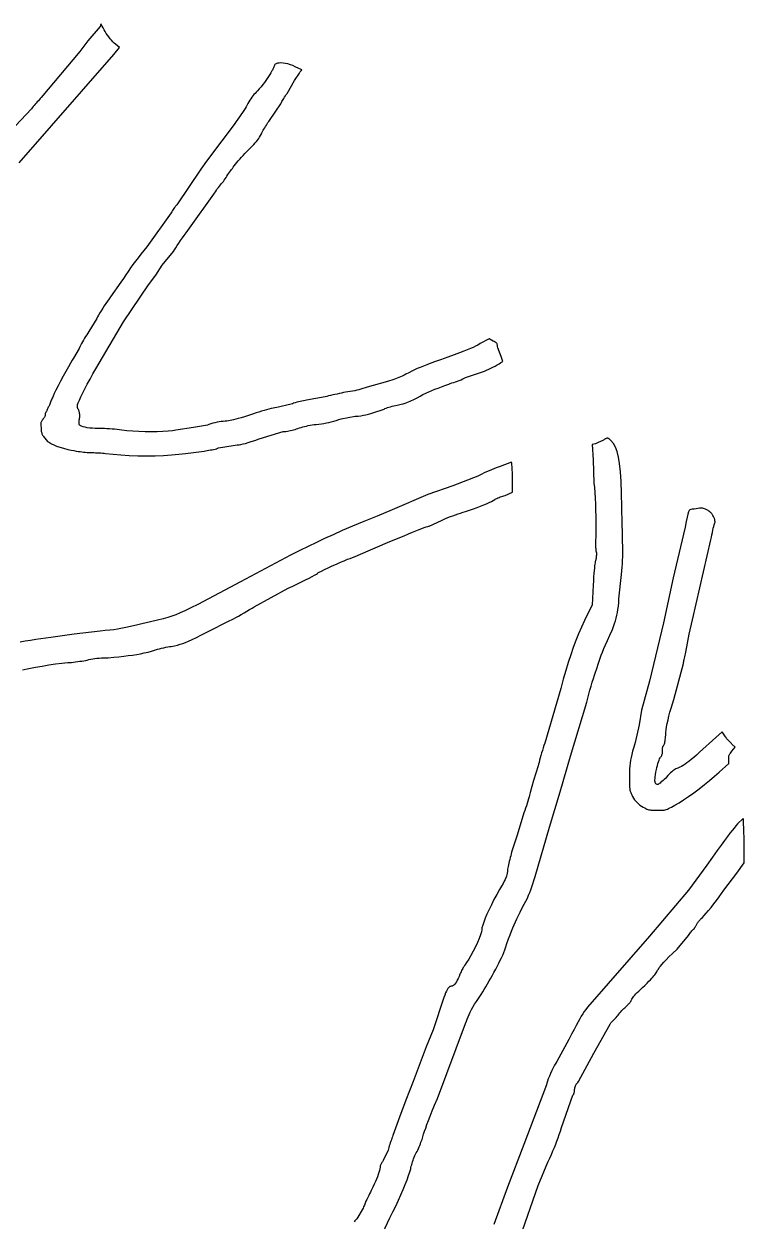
# Model space of a CAD drawing. Extents: x 0.2 to 12.9, y 0.2 to 14.
# Drawn here: x 10.212 to 12.892, y 8.934 to 13.387 of the extents above; entities that cross this region are included whole.
import ezdxf

# ---------------------------------------------------------------- set-up
doc = ezdxf.new("R2010")
doc.units = 0
doc.layers.get('0').update_dxf_attribs({"color": 5, "linetype": 'CONTINUOUS'})

msp = doc.modelspace()

# ---------------------------------------------------------------- linework, layer by layer
at = {"linetype": 'CONTINUOUS'}
for points in [[(10.1952, 12.8709), (10.5465, 13.2733), (10.5676, 13.3003), (10.5526, 13.3123), (10.5479, 13.3163), (10.543, 13.3211), (10.5379, 13.3266), (10.5328, 13.3326), (10.5278, 13.339), (10.5229, 13.3456), (10.5184, 13.3524), (10.5142, 13.3592), (10.5106, 13.3659), (10.5075, 13.3724), (10.4985, 13.3874), (10.4955, 13.3784), (10.4505, 13.3243), (10.4204, 13.2853), (10.2763, 13.1141), (10.2733, 13.1103), (10.2699, 13.1063), (10.2662, 13.102), (10.2623, 13.0976), (10.2583, 13.0931), (10.2542, 13.0886), (10.2503, 13.0842), (10.2466, 13.0799), (10.2432, 13.0758), (10.2402, 13.0721), (10.1021, 12.9249)], [(11.5225, 8.8378), (11.5736, 8.9459), (11.585, 8.9683), (11.5958, 8.9904), (11.6059, 9.0118), (11.6153, 9.0325), (11.6239, 9.0522), (11.6315, 9.0707), (11.6382, 9.0879), (11.6438, 9.1035), (11.6483, 9.1173), (11.6517, 9.1291), (11.6526, 9.1338), (11.6538, 9.1388), (11.6552, 9.144), (11.6567, 9.1494), (11.6584, 9.155), (11.6603, 9.1607), (11.6624, 9.1664), (11.6646, 9.1721), (11.6671, 9.1777), (11.6697, 9.1832), (11.6724, 9.1879), (11.6751, 9.1931), (11.6777, 9.1986), (11.6803, 9.2044), (11.6828, 9.2102), (11.6852, 9.216), (11.6876, 9.2218), (11.6898, 9.2273), (11.6918, 9.2325), (11.6937, 9.2372), (11.6965, 9.2472), (11.6996, 9.2575), (11.7032, 9.2684), (11.7073, 9.2803), (11.7121, 9.2935), (11.7177, 9.3084), (11.7242, 9.3252), (11.7318, 9.3442), (11.7406, 9.3658), (11.7508, 9.3904), (11.8559, 9.6697), (11.8587, 9.6778), (11.8617, 9.686), (11.8651, 9.6943), (11.8689, 9.7029), (11.8731, 9.7117), (11.8779, 9.7209), (11.8833, 9.7305), (11.8894, 9.7407), (11.8962, 9.7514), (11.9039, 9.7628), (11.9087, 9.7697), (11.9139, 9.7777), (11.9194, 9.7866), (11.9253, 9.7962), (11.9313, 9.8063), (11.9374, 9.8168), (11.9435, 9.8275), (11.9496, 9.8382), (11.9554, 9.8487), (11.961, 9.8589), (11.9678, 9.8717), (11.974, 9.8834), (11.9797, 9.8941), (11.9848, 9.9043), (11.9895, 9.914), (11.9938, 9.9237), (11.9979, 9.9336), (12.0017, 9.9439), (12.0054, 9.9549), (12.009, 9.967), (12.0157, 9.9845), (12.0216, 9.9997), (12.0268, 10.0131), (12.0317, 10.0252), (12.0364, 10.0364), (12.0412, 10.0474), (12.0464, 10.0586), (12.0521, 10.0707), (12.0586, 10.084), (12.0661, 10.0991), (12.0736, 10.1127), (12.08, 10.1248), (12.0855, 10.1359), (12.0903, 10.1464), (12.0946, 10.1565), (12.0985, 10.1668), (12.1022, 10.1775), (12.1059, 10.189), (12.1098, 10.2018), (12.1141, 10.2162), (12.1682, 10.3994), (12.2072, 10.5315), (12.2462, 10.6637), (12.3063, 10.8649), (12.3101, 10.8795), (12.3141, 10.8944), (12.3183, 10.9094), (12.3226, 10.9242), (12.327, 10.9384), (12.3312, 10.952), (12.3352, 10.9646), (12.339, 10.9759), (12.3424, 10.9858), (12.3453, 10.994), (12.3489, 11.0061), (12.3524, 11.0173), (12.3562, 11.0283), (12.3602, 11.0394), (12.3649, 11.0511), (12.3702, 11.0638), (12.3765, 11.0782), (12.3838, 11.0945), (12.3924, 11.1134), (12.4024, 11.1351), (12.4066, 11.1464), (12.4104, 11.1571), (12.4137, 11.1674), (12.4165, 11.1775), (12.4189, 11.1877), (12.421, 11.1983), (12.4228, 11.2095), (12.4242, 11.2215), (12.4254, 11.2347), (12.4264, 11.2492), (12.4354, 11.3393), (12.4371, 11.3536), (12.4383, 11.3665), (12.4393, 11.3789), (12.4399, 11.3917), (12.4403, 11.4058), (12.4404, 11.4222), (12.4403, 11.4417), (12.4399, 11.4653), (12.4392, 11.494), (12.4384, 11.5285), (12.4374, 11.5895), (12.4361, 11.6414), (12.4343, 11.6852), (12.4319, 11.7217), (12.4287, 11.7519), (12.4246, 11.7765), (12.4195, 11.7966), (12.4132, 11.8129), (12.4055, 11.8263), (12.3964, 11.8378), (12.3946, 11.8395), (12.3928, 11.8411), (12.3911, 11.8424), (12.3896, 11.8436), (12.3881, 11.8446), (12.3869, 11.8454), (12.3858, 11.846), (12.3851, 11.8465), (12.3846, 11.8468), (12.3844, 11.8468), (12.3834, 11.8468), (12.3822, 11.8465), (12.3809, 11.846), (12.3793, 11.8454), (12.3776, 11.8446), (12.3757, 11.8436), (12.3737, 11.8424), (12.3714, 11.8411), (12.369, 11.8395), (12.3664, 11.8378), (12.3636, 11.8369), (12.3607, 11.8357), (12.3577, 11.8345), (12.3547, 11.8332), (12.3517, 11.8318), (12.3489, 11.8305), (12.3461, 11.8292), (12.3436, 11.8279), (12.3413, 11.8268), (12.3393, 11.8258), (12.3273, 11.8228), (12.3303, 11.7658), (12.3333, 11.6787), (12.335, 11.6628), (12.3366, 11.6444), (12.3378, 11.6238), (12.3389, 11.6017), (12.3397, 11.5785), (12.3402, 11.5546), (12.3405, 11.5305), (12.3404, 11.5069), (12.3401, 11.484), (12.3393, 11.4625), (12.3393, 11.4586), (12.3394, 11.4543), (12.3394, 11.4498), (12.3395, 11.4451), (12.3397, 11.4403), (12.34, 11.4357), (12.3404, 11.4312), (12.3409, 11.4271), (12.3415, 11.4235), (12.3423, 11.4204), (12.3423, 11.417), (12.3423, 11.4138), (12.3423, 11.4109), (12.3422, 11.4081), (12.342, 11.4054), (12.3417, 11.4027), (12.3413, 11.3999), (12.3408, 11.397), (12.3401, 11.3938), (12.3393, 11.3904), (12.3384, 11.3872), (12.3375, 11.383), (12.3366, 11.3777), (12.3357, 11.3712), (12.3348, 11.3634), (12.3339, 11.3541), (12.333, 11.3432), (12.3321, 11.3307), (12.3312, 11.3164), (12.3303, 11.3003), (12.3273, 11.2252), (12.3093, 11.1922), (12.2979, 11.1679), (12.2869, 11.1436), (12.2764, 11.1189), (12.2662, 11.0937), (12.2564, 11.0676), (12.2468, 11.0404), (12.2375, 11.0119), (12.2283, 10.9818), (12.2192, 10.9499), (12.2102, 10.9159), (12.1502, 10.7117), (12.1474, 10.7033), (12.1445, 10.6943), (12.1416, 10.685), (12.1387, 10.6756), (12.1359, 10.6663), (12.1333, 10.6572), (12.1309, 10.6486), (12.1289, 10.6407), (12.1273, 10.6336), (12.1261, 10.6276), (12.1081, 10.5736), (12.0961, 10.5285), (12.095, 10.5242), (12.0936, 10.5187), (12.0919, 10.5121), (12.0898, 10.5047), (12.0875, 10.4966), (12.0848, 10.4881), (12.082, 10.4793), (12.0789, 10.4705), (12.0756, 10.4618), (12.0721, 10.4535), (12.048, 10.3694), (12.027, 10.3063), (12.0252, 10.2998), (12.0235, 10.2931), (12.0217, 10.2863), (12.02, 10.2794), (12.0184, 10.2725), (12.0169, 10.2659), (12.0154, 10.2595), (12.0142, 10.2536), (12.013, 10.2481), (12.012, 10.2432), (12.0112, 10.2351), (12.0103, 10.2282), (12.0093, 10.2223), (12.0079, 10.2168), (12.006, 10.2113), (12.0034, 10.2054), (11.9998, 10.1986), (11.9952, 10.1904), (11.9893, 10.1804), (11.982, 10.1682), (11.9714, 10.1491), (11.9613, 10.1301), (11.9518, 10.1113), (11.9432, 10.0933), (11.9354, 10.0762), (11.9288, 10.0605), (11.9234, 10.0465), (11.9193, 10.0345), (11.9168, 10.0249), (11.9159, 10.018), (11.9147, 10.0099), (11.9114, 9.9988), (11.9063, 9.9853), (11.8998, 9.9702), (11.8923, 9.9542), (11.8841, 9.938), (11.8757, 9.9224), (11.8675, 9.908), (11.8597, 9.8956), (11.8529, 9.8859), (11.8518, 9.8846), (11.8504, 9.8827), (11.8488, 9.8803), (11.8469, 9.8773), (11.845, 9.8739), (11.8429, 9.8701), (11.8408, 9.866), (11.8387, 9.8618), (11.8367, 9.8574), (11.8348, 9.8529), (11.8313, 9.8443), (11.8279, 9.8366), (11.8247, 9.8299), (11.8215, 9.824), (11.8183, 9.8191), (11.8152, 9.815), (11.812, 9.8119), (11.8087, 9.8096), (11.8053, 9.8083), (11.8018, 9.8078), (11.7992, 9.8075), (11.7967, 9.8066), (11.7943, 9.805), (11.7919, 9.8025), (11.7894, 9.7992), (11.7869, 9.7948), (11.7842, 9.7894), (11.7813, 9.7828), (11.7782, 9.775), (11.7748, 9.7658), (11.7357, 9.6456), (11.7087, 9.5826), (11.6607, 9.4535), (11.6336, 9.3844), (11.6096, 9.3213), (11.5856, 9.2523), (11.5837, 9.2475), (11.5817, 9.2423), (11.5796, 9.2368), (11.5775, 9.2311), (11.5755, 9.2252), (11.5735, 9.2194), (11.5716, 9.2137), (11.57, 9.2081), (11.5686, 9.203), (11.5676, 9.1982), (11.5495, 9.1592), (11.5478, 9.1572), (11.546, 9.1549), (11.5443, 9.1525), (11.5427, 9.1498), (11.5413, 9.1471), (11.54, 9.1445), (11.539, 9.1418), (11.5382, 9.1394), (11.5377, 9.1371), (11.5375, 9.1351), (11.5365, 9.1287), (11.535, 9.122), (11.533, 9.115), (11.5307, 9.1075), (11.5278, 9.0995), (11.5244, 9.0908), (11.5203, 9.0814), (11.5157, 9.0712), (11.5105, 9.0601), (11.5045, 9.048), (11.5016, 9.0423), (11.4985, 9.036), (11.4952, 9.0292), (11.4918, 9.0222), (11.4884, 9.015), (11.485, 9.0078), (11.4819, 9.0008), (11.479, 8.994), (11.4765, 8.9877), (11.4745, 8.982), (11.4505, 8.9429), (11.447, 8.9393), (11.4439, 8.9356), (11.4412, 8.9317)], [(10.2069, 10.9845), (10.2303, 10.9895), (10.2549, 10.9944), (10.2801, 10.9989), (10.3054, 11.0031), (10.33, 11.0068), (10.3536, 11.0098), (10.3754, 11.012), (10.382, 11.0122), (10.3892, 11.0127), (10.3968, 11.0134), (10.4046, 11.0143), (10.4125, 11.0154), (10.4203, 11.0166), (10.4279, 11.0177), (10.4351, 11.0189), (10.4416, 11.02), (10.4474, 11.021), (10.454, 11.0227), (10.4611, 11.0243), (10.4685, 11.0256), (10.4762, 11.0268), (10.4842, 11.0278), (10.4924, 11.0286), (10.5007, 11.0292), (10.509, 11.0297), (10.5173, 11.0299), (10.5255, 11.03), (10.5464, 11.0318), (10.5657, 11.0337), (10.5838, 11.0356), (10.6008, 11.0376), (10.6167, 11.0398), (10.6319, 11.0421), (10.6464, 11.0447), (10.6604, 11.0475), (10.6741, 11.0506), (10.6877, 11.0541), (10.6943, 11.0567), (10.7015, 11.0591), (10.7091, 11.0613), (10.717, 11.0634), (10.7248, 11.0653), (10.7327, 11.067), (10.7402, 11.0686), (10.7474, 11.0699), (10.7539, 11.0711), (10.7598, 11.0721), (10.7723, 11.0746), (10.7833, 11.0771), (10.7935, 11.0798), (10.8034, 11.0829), (10.8138, 11.0867), (10.8253, 11.0915), (10.8385, 11.0976), (10.854, 11.1052), (10.8726, 11.1146), (10.8949, 11.1261), (10.979, 11.1682), (10.9845, 11.1707), (10.9918, 11.1743), (11.0005, 11.179), (11.0103, 11.1844), (11.0206, 11.1903), (11.0313, 11.1965), (11.0419, 11.2027), (11.0519, 11.2087), (11.0611, 11.2143), (11.0691, 11.2192), (11.1952, 11.2883), (11.2129, 11.2964), (11.2298, 11.3043), (11.2457, 11.312), (11.2602, 11.3192), (11.2733, 11.3258), (11.2845, 11.3317), (11.2937, 11.3368), (11.3005, 11.3408), (11.3048, 11.3438), (11.3063, 11.3453), (11.3111, 11.3481), (11.3197, 11.3524), (11.3311, 11.358), (11.3447, 11.3644), (11.3596, 11.3712), (11.3751, 11.3782), (11.3903, 11.3849), (11.4044, 11.3909), (11.4167, 11.3959), (11.4264, 11.3994), (11.4292, 11.4004), (11.4321, 11.4015), (11.4352, 11.4027), (11.4383, 11.4041), (11.4414, 11.4054), (11.4446, 11.4068), (11.4477, 11.4081), (11.4507, 11.4093), (11.4537, 11.4104), (11.4565, 11.4114), (11.5736, 11.4625), (11.6276, 11.4835), (11.6433, 11.4903), (11.6578, 11.4965), (11.671, 11.5019), (11.6829, 11.5066), (11.6933, 11.5105), (11.7022, 11.5137), (11.7095, 11.5163), (11.7151, 11.5181), (11.7188, 11.5192), (11.7207, 11.5195), (11.7658, 11.5405), (11.7733, 11.5441), (11.7815, 11.5477), (11.7901, 11.5513), (11.7992, 11.5548), (11.8086, 11.5582), (11.8181, 11.5615), (11.8277, 11.5647), (11.8373, 11.5678), (11.8467, 11.5708), (11.8559, 11.5736), (11.8709, 11.5789), (11.8853, 11.584), (11.8989, 11.589), (11.9116, 11.5938), (11.9234, 11.5983), (11.9341, 11.6028), (11.9436, 11.607), (11.9519, 11.6111), (11.9587, 11.6149), (11.964, 11.6186), (11.9661, 11.6197), (11.9689, 11.6211), (11.9722, 11.6226), (11.976, 11.6243), (11.9801, 11.6261), (11.9845, 11.6279), (11.9891, 11.6296), (11.9938, 11.6312), (11.9984, 11.6326), (12.003, 11.6336), (12.03, 11.6456), (12.03, 11.7027), (12.0299, 11.7115), (12.0297, 11.7199), (12.0294, 11.7276), (12.029, 11.7347), (12.0285, 11.741), (12.0281, 11.7464), (12.0277, 11.7508), (12.0273, 11.754), (12.0271, 11.7561), (12.027, 11.7568), (11.985, 11.7417), (11.9774, 11.7389), (11.9693, 11.7357), (11.9608, 11.7323), (11.9519, 11.7286), (11.9429, 11.7248), (11.934, 11.721), (11.9251, 11.7171), (11.9166, 11.7132), (11.9084, 11.7094), (11.9009, 11.7057), (11.8078, 11.6697), (11.7147, 11.6366), (11.5826, 11.5796), (11.5263, 11.5568), (11.4775, 11.5367), (11.4348, 11.5189), (11.3971, 11.5027), (11.363, 11.4876), (11.3313, 11.4732), (11.3009, 11.4589), (11.2704, 11.4442), (11.2386, 11.4285), (11.2042, 11.4114), (11.018, 11.3123), (10.8589, 11.2282), (10.8329, 11.2153), (10.8117, 11.2049), (10.7939, 11.1966), (10.7781, 11.1899), (10.7631, 11.1843), (10.7475, 11.1794), (10.7299, 11.1746), (10.7089, 11.1694), (10.6833, 11.1634), (10.6517, 11.1562), (10.631, 11.1512), (10.6135, 11.147), (10.5984, 11.1435), (10.585, 11.1406), (10.5724, 11.1381), (10.56, 11.136), (10.5468, 11.1342), (10.5322, 11.1325), (10.5153, 11.1309), (10.4955, 11.1291), (10.3994, 11.1171), (10.3123, 11.1051), (10.2945, 11.103), (10.2757, 11.1005), (10.2563, 11.0977), (10.2365, 11.0945), (10.217, 11.0912), (10.1979, 11.0878)], [(12.0571, 8.8709), (12.1261, 9.0661), (12.1622, 9.1532), (12.169, 9.168), (12.1753, 9.1819), (12.1809, 9.1951), (12.1862, 9.2077), (12.1911, 9.22), (12.1957, 9.2321), (12.2001, 9.2442), (12.2044, 9.2565), (12.2088, 9.2691), (12.2132, 9.2823), (12.2553, 9.4024), (12.2561, 9.4035), (12.257, 9.4048), (12.2579, 9.4065), (12.2587, 9.4083), (12.2594, 9.4103), (12.26, 9.4123), (12.2605, 9.4145), (12.2609, 9.4165), (12.2612, 9.4185), (12.2613, 9.4204), (12.2614, 9.4239), (12.2617, 9.4273), (12.2622, 9.4306), (12.2631, 9.4338), (12.2643, 9.4369), (12.2658, 9.4401), (12.2677, 9.4433), (12.2701, 9.4466), (12.2729, 9.4499), (12.2763, 9.4535), (12.3333, 9.5586), (12.3934, 9.6667), (12.3946, 9.6687), (12.3965, 9.6713), (12.3989, 9.6742), (12.4018, 9.6774), (12.405, 9.6809), (12.4085, 9.6846), (12.4122, 9.6884), (12.416, 9.6922), (12.4198, 9.696), (12.4234, 9.6997), (12.4264, 9.7042), (12.4297, 9.7086), (12.4334, 9.713), (12.4372, 9.7171), (12.4411, 9.7211), (12.4448, 9.7248), (12.4484, 9.7281), (12.4516, 9.7311), (12.4543, 9.7337), (12.4565, 9.7357), (12.4583, 9.7376), (12.4604, 9.7397), (12.4624, 9.7419), (12.4645, 9.7442), (12.4666, 9.7466), (12.4686, 9.7491), (12.4704, 9.7517), (12.472, 9.7544), (12.4734, 9.7571), (12.4745, 9.7598), (12.4765, 9.7634), (12.4789, 9.7671), (12.4818, 9.771), (12.4853, 9.7751), (12.4895, 9.7797), (12.4944, 9.7846), (12.5, 9.7901), (12.5066, 9.7963), (12.514, 9.8031), (12.5225, 9.8108), (12.5308, 9.8191), (12.5379, 9.8262), (12.5438, 9.8322), (12.5488, 9.8374), (12.5529, 9.842), (12.5565, 9.846), (12.5595, 9.8499), (12.5623, 9.8537), (12.5649, 9.8576), (12.5676, 9.8619), (12.5702, 9.8671), (12.5731, 9.872), (12.5764, 9.8772), (12.5806, 9.8828), (12.586, 9.8893), (12.5929, 9.8969), (12.6016, 9.906), (12.6126, 9.917), (12.6262, 9.9302), (12.6426, 9.9459), (12.6847, 9.997), (12.6874, 10.0006), (12.69, 10.0041), (12.6926, 10.0075), (12.6951, 10.0106), (12.6974, 10.0135), (12.6996, 10.016), (12.7015, 10.0181), (12.7032, 10.0197), (12.7046, 10.0207), (12.7057, 10.021), (12.7064, 10.022), (12.7071, 10.0231), (12.708, 10.0246), (12.7091, 10.0263), (12.7103, 10.0282), (12.7114, 10.0301), (12.7126, 10.0322), (12.7137, 10.0342), (12.7147, 10.036), (12.7158, 10.0387), (12.7172, 10.0414), (12.7188, 10.0441), (12.7206, 10.0466), (12.7226, 10.0492), (12.7247, 10.0516), (12.7268, 10.0539), (12.7288, 10.0561), (12.7309, 10.0582), (12.7327, 10.0601), (12.7373, 10.0641), (12.7435, 10.0707), (12.7511, 10.0794), (12.7597, 10.0897), (12.7691, 10.1014), (12.779, 10.1139), (12.789, 10.127), (12.7988, 10.1401), (12.8082, 10.153), (12.8168, 10.1652), (12.8649, 10.2282), (12.8919, 10.2673), (12.8919, 10.3514), (12.8918, 10.3646), (12.8916, 10.3771), (12.8912, 10.3887), (12.8908, 10.3994), (12.8904, 10.4088), (12.89, 10.4169), (12.8895, 10.4234), (12.8892, 10.4283), (12.889, 10.4314), (12.8889, 10.4324), (12.8679, 10.4114), (12.8615, 10.4041), (12.8549, 10.3963), (12.8476, 10.3876), (12.8394, 10.3774), (12.83, 10.3652), (12.819, 10.3506), (12.8062, 10.3331), (12.7913, 10.3122), (12.7739, 10.2874), (12.7538, 10.2583), (12.6847, 10.1652), (12.5405, 9.994), (12.3093, 9.7297), (12.3032, 9.7217), (12.2975, 9.7138), (12.2919, 9.7055), (12.2863, 9.6965), (12.2804, 9.6866), (12.2741, 9.6752), (12.2671, 9.6622), (12.2592, 9.6472), (12.2504, 9.6298), (12.2402, 9.6096), (12.1952, 9.5285), (12.1913, 9.5221), (12.1868, 9.514), (12.182, 9.5046), (12.1771, 9.4944), (12.1723, 9.4839), (12.1677, 9.4734), (12.1636, 9.4635), (12.1602, 9.4545), (12.1577, 9.447), (12.1562, 9.4414), (12.0721, 9.2192), (12.012, 9.0601), (11.961, 8.9219)]]:
    msp.add_lwpolyline(points, dxfattribs=at)
for points in [[(11.1471, 13.2372), (11.1462, 13.2361), (11.1453, 13.2345), (11.1444, 13.2324), (11.1433, 13.2301), (11.1423, 13.2275), (11.1411, 13.2247), (11.1398, 13.2218), (11.1384, 13.2189), (11.1369, 13.216), (11.1351, 13.2132), (11.1313, 13.206), (11.1272, 13.1988), (11.1227, 13.1915), (11.1178, 13.1842), (11.1126, 13.1768), (11.107, 13.1693), (11.1011, 13.1617), (11.0948, 13.154), (11.0881, 13.1462), (11.0811, 13.1381), (11.0767, 13.1336), (11.0724, 13.1291), (11.0683, 13.1244), (11.0643, 13.1195), (11.0604, 13.1145), (11.0566, 13.1092), (11.0529, 13.1035), (11.0493, 13.0975), (11.0457, 13.091), (11.042, 13.0841), (11.0389, 13.079), (11.035, 13.0728), (11.0305, 13.0658), (11.0254, 13.0581), (11.0199, 13.0499), (11.0142, 13.0415), (11.0083, 13.033), (11.0023, 13.0246), (10.9966, 13.0165), (10.991, 13.009), (10.9489, 12.952), (10.8919, 12.8769), (10.8709, 12.8468), (10.7808, 12.7147), (10.7797, 12.7135), (10.7783, 12.7119), (10.7766, 12.7097), (10.7747, 12.7072), (10.7725, 12.7042), (10.7702, 12.7009), (10.7677, 12.6972), (10.7651, 12.6933), (10.7625, 12.6891), (10.7598, 12.6847), (10.6697, 12.5586), (10.6583, 12.5445), (10.6476, 12.531), (10.6374, 12.5179), (10.6276, 12.5051), (10.6182, 12.4925), (10.6091, 12.4799), (10.6002, 12.4671), (10.5914, 12.454), (10.5825, 12.4405), (10.5736, 12.4264), (10.5345, 12.3724), (10.529, 12.3648), (10.5232, 12.3564), (10.5173, 12.3477), (10.5114, 12.3386), (10.5056, 12.3296), (10.5002, 12.3207), (10.4951, 12.3122), (10.4905, 12.3043), (10.4866, 12.2973), (10.4835, 12.2913), (10.4535, 12.2432), (10.4498, 12.2376), (10.446, 12.2315), (10.4421, 12.2251), (10.4382, 12.2185), (10.4343, 12.2117), (10.4305, 12.205), (10.4269, 12.1983), (10.4235, 12.1919), (10.4203, 12.1858), (10.4174, 12.1802), (10.3964, 12.1441), (10.3924, 12.1372), (10.386, 12.126), (10.3779, 12.1116), (10.3687, 12.0949), (10.3589, 12.077), (10.349, 12.0587), (10.3398, 12.0412), (10.3317, 12.0255), (10.3254, 12.0124), (10.3213, 12.003), (10.3195, 11.9993), (10.3177, 11.9955), (10.316, 11.9916), (10.3143, 11.9877), (10.3127, 11.9839), (10.3112, 11.9801), (10.3097, 11.9764), (10.3084, 11.973), (10.3073, 11.9698), (10.3063, 11.967), (10.3046, 11.9642), (10.303, 11.9613), (10.3016, 11.9584), (10.3003, 11.9555), (10.2992, 11.9527), (10.2981, 11.9501), (10.2971, 11.9477), (10.2961, 11.9457), (10.2952, 11.9441), (10.2943, 11.9429), (10.2935, 11.942), (10.2928, 11.9408), (10.2923, 11.9396), (10.2919, 11.9383), (10.2917, 11.9369), (10.2915, 11.9356), (10.2914, 11.9343), (10.2913, 11.933), (10.2913, 11.9319), (10.2913, 11.9309), (10.2911, 11.9299), (10.2906, 11.9285), (10.2899, 11.9269), (10.289, 11.9252), (10.2879, 11.9234), (10.2867, 11.9216), (10.2856, 11.9199), (10.2844, 11.9183), (10.2833, 11.917), (10.2823, 11.9159), (10.2806, 11.9134), (10.2791, 11.9111), (10.2778, 11.9089), (10.2767, 11.9066), (10.2759, 11.9043), (10.2754, 11.9017), (10.2751, 11.8986), (10.2752, 11.8951), (10.2756, 11.8909), (10.2763, 11.8859), (10.2764, 11.8808), (10.2766, 11.8764), (10.2771, 11.8725), (10.2777, 11.8691), (10.2785, 11.866), (10.2795, 11.8632), (10.2807, 11.8606), (10.282, 11.858), (10.2836, 11.8555), (10.2853, 11.8529), (10.2899, 11.8461), (10.2949, 11.8401), (10.3006, 11.8347), (10.3071, 11.8299), (10.3146, 11.8255), (10.3233, 11.8213), (10.3336, 11.8173), (10.3455, 11.8133), (10.3594, 11.8092), (10.3754, 11.8048), (10.3878, 11.8024), (10.3982, 11.8004), (10.4071, 11.7988), (10.4147, 11.7975), (10.4215, 11.7965), (10.4279, 11.7957), (10.4342, 11.795), (10.4408, 11.7943), (10.4481, 11.7936), (10.4565, 11.7928), (10.4613, 11.7928), (10.4667, 11.7928), (10.4726, 11.7927), (10.4789, 11.7926), (10.4854, 11.7924), (10.4919, 11.7921), (10.4984, 11.7918), (10.5048, 11.7912), (10.5109, 11.7906), (10.5165, 11.7898), (10.5439, 11.7866), (10.5734, 11.784), (10.6044, 11.7822), (10.6363, 11.7811), (10.6685, 11.7808), (10.7005, 11.7811), (10.7316, 11.7822), (10.7613, 11.784), (10.7889, 11.7866), (10.8138, 11.7898), (10.8829, 11.7988), (10.8885, 11.7997), (10.8943, 11.8006), (10.9002, 11.8016), (10.9062, 11.8026), (10.9122, 11.8037), (10.9179, 11.8049), (10.9234, 11.8061), (10.9284, 11.8075), (10.933, 11.8091), (10.9369, 11.8108), (10.991, 11.8198), (10.9987, 11.8207), (11.0059, 11.8215), (11.0129, 11.8224), (11.0201, 11.8235), (11.0278, 11.8251), (11.0364, 11.8272), (11.0463, 11.83), (11.0578, 11.8336), (11.0713, 11.8381), (11.0871, 11.8438), (11.1772, 11.8709), (11.1819, 11.8711), (11.1871, 11.8715), (11.1926, 11.8723), (11.1984, 11.8734), (11.2042, 11.8746), (11.21, 11.8761), (11.2158, 11.8776), (11.2213, 11.8793), (11.2265, 11.8811), (11.2312, 11.8829), (11.2375, 11.8847), (11.2439, 11.8865), (11.2503, 11.8882), (11.2568, 11.8899), (11.2635, 11.8915), (11.2704, 11.8931), (11.2774, 11.8945), (11.2848, 11.8958), (11.2924, 11.8969), (11.3003, 11.8979), (11.31, 11.8989), (11.3195, 11.9001), (11.3287, 11.9015), (11.3378, 11.9031), (11.3468, 11.905), (11.3559, 11.9072), (11.365, 11.9096), (11.3742, 11.9124), (11.3836, 11.9155), (11.3934, 11.9189), (11.4444, 11.9279), (11.4556, 11.9289), (11.4658, 11.9302), (11.4754, 11.9317), (11.4847, 11.9336), (11.494, 11.9358), (11.5037, 11.9385), (11.5141, 11.9417), (11.5254, 11.9455), (11.5382, 11.9499), (11.5526, 11.955), (11.5558, 11.9567), (11.5599, 11.9585), (11.5648, 11.9603), (11.5703, 11.962), (11.5762, 11.9636), (11.5824, 11.9651), (11.5887, 11.9665), (11.5949, 11.9678), (11.601, 11.969), (11.6066, 11.97), (11.6158, 11.9725), (11.6239, 11.9748), (11.631, 11.9769), (11.6374, 11.9791), (11.6434, 11.9812), (11.6492, 11.9836), (11.6551, 11.9862), (11.6613, 11.9893), (11.6681, 11.9928), (11.6757, 11.997), (11.6864, 12.003), (11.6971, 12.0086), (11.7078, 12.0139), (11.7186, 12.0189), (11.7297, 12.0236), (11.7412, 12.0283), (11.7531, 12.033), (11.7656, 12.0378), (11.7788, 12.0428), (11.7928, 12.048), (11.7985, 12.0499), (11.8048, 12.052), (11.8115, 12.0542), (11.8185, 12.0565), (11.8255, 12.0589), (11.8324, 12.0615), (11.839, 12.064), (11.8453, 12.0667), (11.8509, 12.0694), (11.8559, 12.0721), (11.9189, 12.0931), (11.9263, 12.096), (11.9339, 12.0992), (11.9418, 12.1027), (11.9497, 12.1064), (11.9576, 12.1104), (11.9654, 12.1145), (11.9731, 12.1188), (11.9804, 12.1232), (11.9874, 12.1276), (11.994, 12.1321), (11.988, 12.1502), (11.976, 12.1832), (11.9751, 12.1881), (11.9744, 12.192), (11.9736, 12.1952), (11.9727, 12.1977), (11.9715, 12.1997), (11.9699, 12.2013), (11.9679, 12.2028), (11.9653, 12.2041), (11.962, 12.2056), (11.958, 12.2072), (11.9429, 12.2162), (11.9099, 12.1982), (11.9012, 12.1931), (11.8926, 12.1885), (11.8836, 12.1841), (11.8737, 12.1797), (11.8622, 12.1749), (11.8487, 12.1697), (11.8326, 12.1636), (11.8132, 12.1565), (11.7902, 12.1481), (11.7628, 12.1381), (11.7434, 12.1313), (11.7266, 12.1253), (11.7118, 12.1198), (11.6987, 12.1148), (11.6869, 12.11), (11.6761, 12.1053), (11.6657, 12.1005), (11.6554, 12.0955), (11.6449, 12.0901), (11.6336, 12.0841), (11.6267, 12.0807), (11.6201, 12.0775), (11.6138, 12.0747), (11.6076, 12.072), (11.6014, 12.0694), (11.5949, 12.067), (11.5882, 12.0646), (11.581, 12.0622), (11.5732, 12.0597), (11.5646, 12.0571), (11.4895, 12.036), (11.4815, 12.0334), (11.4739, 12.031), (11.4663, 12.0287), (11.4588, 12.0267), (11.4512, 12.0248), (11.4434, 12.0231), (11.4354, 12.0215), (11.4269, 12.0202), (11.418, 12.019), (11.4084, 12.018), (11.4017, 12.0162), (11.3943, 12.0144), (11.3863, 12.0126), (11.3781, 12.0108), (11.3697, 12.009), (11.3615, 12.0072), (11.3535, 12.0054), (11.346, 12.0036), (11.3392, 12.0018), (11.3333, 12), (11.2643, 11.988), (11.2586, 11.987), (11.2526, 11.9858), (11.2463, 11.9846), (11.2399, 11.9831), (11.2335, 11.9816), (11.2273, 11.98), (11.2214, 11.9783), (11.216, 11.9765), (11.2112, 11.9748), (11.2072, 11.973), (11.1532, 11.961), (11.1466, 11.9599), (11.1395, 11.9585), (11.1319, 11.9567), (11.1238, 11.9547), (11.1152, 11.9523), (11.1062, 11.9497), (11.0968, 11.9469), (11.0869, 11.9438), (11.0767, 11.9405), (11.0661, 11.9369), (11.0485, 11.9312), (11.0336, 11.9263), (11.0208, 11.9224), (11.01, 11.9192), (11.0008, 11.9167), (10.9928, 11.9147), (10.9857, 11.9131), (10.9793, 11.9119), (10.9732, 11.9108), (10.967, 11.9099), (10.9611, 11.9097), (10.9543, 11.9092), (10.9469, 11.9084), (10.939, 11.9072), (10.9309, 11.9058), (10.9229, 11.9041), (10.915, 11.9021), (10.9076, 11.8999), (10.9008, 11.8975), (10.8949, 11.8949), (10.8438, 11.8859), (10.7778, 11.8769), (10.765, 11.8744), (10.7488, 11.8726), (10.7298, 11.8712), (10.7087, 11.8704), (10.6862, 11.8701), (10.663, 11.8704), (10.6397, 11.8712), (10.6171, 11.8726), (10.5958, 11.8744), (10.5766, 11.8769), (10.5681, 11.8778), (10.5592, 11.8787), (10.5498, 11.8795), (10.5403, 11.8803), (10.5308, 11.881), (10.5214, 11.8816), (10.5125, 11.8821), (10.504, 11.8826), (10.4963, 11.8828), (10.4895, 11.8829), (10.4781, 11.8831), (10.4673, 11.8836), (10.4573, 11.8844), (10.4481, 11.8856), (10.4399, 11.887), (10.4328, 11.8887), (10.4269, 11.8907), (10.4223, 11.8929), (10.4191, 11.8953), (10.4174, 11.8979), (10.4174, 11.8996), (10.4175, 11.9015), (10.4176, 11.904), (10.4178, 11.9069), (10.4181, 11.9102), (10.4184, 11.9138), (10.419, 11.9175), (10.4196, 11.9213), (10.4204, 11.9249), (10.4203, 11.93), (10.4201, 11.9344), (10.4197, 11.9382), (10.4192, 11.9415), (10.4185, 11.9444), (10.4178, 11.947), (10.417, 11.9492), (10.4162, 11.9512), (10.4153, 11.9531), (10.4144, 11.955), (10.4136, 11.9559), (10.413, 11.9571), (10.4124, 11.9583), (10.4121, 11.9596), (10.4118, 11.961), (10.4116, 11.9623), (10.4115, 11.9636), (10.4114, 11.9649), (10.4114, 11.966), (10.4114, 11.967), (10.4123, 11.9712), (10.4148, 11.9785), (10.419, 11.9883), (10.4245, 12.0005), (10.4313, 12.0146), (10.4393, 12.0305), (10.4483, 12.0478), (10.4583, 12.0662), (10.4691, 12.0854), (10.4805, 12.1051), (10.5826, 12.2793), (10.6757, 12.4174), (10.7027, 12.4535), (10.7267, 12.4895), (10.7688, 12.5405), (10.7728, 12.5474), (10.7776, 12.5551), (10.7831, 12.5635), (10.789, 12.5725), (10.7954, 12.5818), (10.8021, 12.5914), (10.8089, 12.6009), (10.8157, 12.6102), (10.8224, 12.6192), (10.8288, 12.6276), (10.9189, 12.7538), (10.9218, 12.7584), (10.925, 12.7634), (10.9284, 12.7685), (10.932, 12.7737), (10.9358, 12.7789), (10.9397, 12.784), (10.9436, 12.789), (10.9475, 12.7936), (10.9513, 12.7979), (10.955, 12.8018), (10.9578, 12.8065), (10.961, 12.8114), (10.9644, 12.8165), (10.9679, 12.8217), (10.9715, 12.827), (10.9751, 12.8321), (10.9786, 12.837), (10.982, 12.8417), (10.9851, 12.846), (10.988, 12.8498), (10.991, 12.8546), (10.9948, 12.8599), (10.9991, 12.8656), (11.004, 12.8716), (11.0094, 12.878), (11.0152, 12.8847), (11.0215, 12.8915), (11.0281, 12.8986), (11.0349, 12.9057), (11.042, 12.9129), (11.052, 12.9229), (11.0603, 12.9313), (11.0673, 12.9385), (11.0732, 12.9448), (11.0781, 12.9505), (11.0823, 12.9557), (11.0859, 12.9609), (11.0893, 12.9663), (11.0926, 12.9723), (11.0961, 12.979), (11.0981, 12.9828), (11.1004, 12.9871), (11.1029, 12.9917), (11.1056, 12.9966), (11.1085, 13.0015), (11.1114, 13.0064), (11.1144, 13.0113), (11.1174, 13.0159), (11.1203, 13.0202), (11.1231, 13.024), (11.1502, 13.0631), (11.1682, 13.0901), (11.1692, 13.0922), (11.1707, 13.095), (11.1724, 13.0983), (11.1745, 13.1021), (11.1768, 13.1062), (11.1794, 13.1106), (11.1823, 13.1152), (11.1854, 13.1199), (11.1887, 13.1245), (11.1922, 13.1291), (11.2192, 13.1772), (11.2372, 13.2042), (11.2382, 13.206), (11.2393, 13.2078), (11.2405, 13.2095), (11.2417, 13.211), (11.2429, 13.2125), (11.2439, 13.2137), (11.2449, 13.2148), (11.2456, 13.2155), (11.2461, 13.216), (11.2462, 13.2162), (11.2222, 13.2282), (11.2131, 13.2324), (11.2037, 13.2358), (11.1945, 13.2385), (11.1854, 13.2405), (11.1768, 13.2417), (11.1688, 13.2423), (11.1617, 13.2421), (11.1555, 13.2412), (11.1506, 13.2396)], [(12.7057, 11.5826), (12.6993, 11.5819), (12.6944, 11.5813), (12.6906, 11.5799), (12.6876, 11.5771), (12.6851, 11.5721), (12.6826, 11.5642), (12.6798, 11.5527), (12.6765, 11.5369), (12.6722, 11.5161), (12.6667, 11.4895), (12.6276, 11.3273), (12.5916, 11.1592), (12.5405, 10.9429), (12.5105, 10.8348), (12.5015, 10.7808), (12.4865, 10.7147), (12.4815, 10.6973), (12.4774, 10.6826), (12.474, 10.6699), (12.4713, 10.6586), (12.4692, 10.6483), (12.4677, 10.6382), (12.4666, 10.6278), (12.4659, 10.6164), (12.4656, 10.6036), (12.4655, 10.5886), (12.4655, 10.5755), (12.4655, 10.5647), (12.4657, 10.5559), (12.466, 10.5487), (12.4666, 10.5428), (12.4674, 10.5378), (12.4686, 10.5333), (12.4701, 10.529), (12.472, 10.5245), (12.4745, 10.5195), (12.4774, 10.5133), (12.4809, 10.5073), (12.4848, 10.5016), (12.4892, 10.4961), (12.494, 10.491), (12.4991, 10.4862), (12.5046, 10.4818), (12.5103, 10.4779), (12.5163, 10.4744), (12.5225, 10.4715), (12.5268, 10.469), (12.5307, 10.4671), (12.5344, 10.4656), (12.5381, 10.4644), (12.542, 10.4636), (12.5463, 10.463), (12.5511, 10.4627), (12.5566, 10.4625), (12.5631, 10.4625), (12.5706, 10.4625), (12.578, 10.4625), (12.5842, 10.4626), (12.5895, 10.4628), (12.5942, 10.4632), (12.5983, 10.464), (12.6023, 10.4651), (12.6064, 10.4666), (12.6108, 10.4686), (12.6158, 10.4712), (12.6216, 10.4745), (12.6346, 10.4812), (12.6499, 10.4902), (12.6669, 10.5012), (12.6853, 10.5139), (12.7046, 10.5278), (12.7243, 10.5426), (12.7441, 10.5579), (12.7634, 10.5734), (12.7818, 10.5888), (12.7988, 10.6036), (12.8348, 10.6366), (12.8348, 10.6517), (12.8348, 10.6558), (12.8349, 10.6594), (12.8352, 10.6625), (12.8356, 10.6653), (12.8363, 10.6678), (12.8374, 10.6702), (12.839, 10.6727), (12.841, 10.6754), (12.8436, 10.6783), (12.8468, 10.6817), (12.8589, 10.6967), (12.8468, 10.7087), (12.8449, 10.7107), (12.8426, 10.713), (12.8401, 10.7155), (12.8375, 10.7182), (12.8348, 10.7211), (12.8321, 10.7241), (12.8295, 10.7271), (12.827, 10.73), (12.8248, 10.733), (12.8228, 10.7357), (12.8108, 10.7538), (12.7868, 10.7327), (12.7267, 10.6787), (12.7149, 10.6678), (12.7045, 10.6586), (12.6952, 10.6508), (12.6869, 10.6441), (12.6794, 10.6385), (12.6725, 10.6337), (12.6658, 10.6295), (12.6593, 10.6257), (12.6526, 10.6222), (12.6456, 10.6186), (12.642, 10.6175), (12.6384, 10.616), (12.6347, 10.6141), (12.6309, 10.6118), (12.6269, 10.6089), (12.6227, 10.6054), (12.6184, 10.6014), (12.6137, 10.5968), (12.6088, 10.5915), (12.6036, 10.5856), (12.5991, 10.5812), (12.5947, 10.577), (12.5904, 10.5731), (12.5863, 10.5696), (12.5826, 10.5664), (12.5792, 10.5638), (12.5762, 10.5616), (12.5737, 10.5599), (12.5718, 10.5589), (12.5706, 10.5586), (12.568, 10.5588), (12.5659, 10.5596), (12.5641, 10.561), (12.5626, 10.5629), (12.5616, 10.5653), (12.5608, 10.5683), (12.5605, 10.5718), (12.5605, 10.5759), (12.5608, 10.5805), (12.5616, 10.5856), (12.5626, 10.5953), (12.564, 10.6046), (12.5656, 10.6135), (12.5675, 10.6218), (12.5694, 10.6295), (12.5715, 10.6366), (12.5736, 10.643), (12.5757, 10.6487), (12.5777, 10.6536), (12.5796, 10.6577), (12.5813, 10.6595), (12.5828, 10.6616), (12.5842, 10.6638), (12.5854, 10.6661), (12.5863, 10.6685), (12.5871, 10.6711), (12.5878, 10.6737), (12.5882, 10.6763), (12.5885, 10.679), (12.5886, 10.6817), (12.5886, 10.6844), (12.5886, 10.687), (12.5887, 10.6896), (12.5888, 10.6921), (12.589, 10.6944), (12.5892, 10.6966), (12.5896, 10.6985), (12.5901, 10.7002), (12.5908, 10.7016), (12.5916, 10.7027), (12.5932, 10.7047), (12.5945, 10.7071), (12.5956, 10.7098), (12.5965, 10.713), (12.5972, 10.7166), (12.5979, 10.7206), (12.5985, 10.7252), (12.5991, 10.7302), (12.5998, 10.7357), (12.6006, 10.7417), (12.601, 10.7513), (12.602, 10.7618), (12.6037, 10.7733), (12.606, 10.7857), (12.6089, 10.7988), (12.6123, 10.8127), (12.6162, 10.8272), (12.6206, 10.8423), (12.6254, 10.8578), (12.6306, 10.8739), (12.6667, 11.009), (12.6668, 11.0104), (12.667, 11.0125), (12.6675, 11.0154), (12.6681, 11.0191), (12.6689, 11.0233), (12.6699, 11.028), (12.6711, 11.0333), (12.6724, 11.0389), (12.674, 11.0449), (12.6757, 11.0511), (12.6877, 11.1171), (12.6997, 11.1712), (12.7688, 11.4685), (12.7706, 11.4782), (12.7723, 11.4875), (12.7741, 11.4962), (12.7758, 11.5043), (12.7774, 11.5116), (12.7789, 11.5182), (12.7804, 11.5239), (12.7817, 11.5285), (12.7828, 11.5321), (12.7838, 11.5345), (12.7838, 11.5363), (12.7837, 11.5382), (12.7836, 11.54), (12.7834, 11.5419), (12.783, 11.5439), (12.7825, 11.546), (12.7817, 11.5482), (12.7807, 11.5505), (12.7794, 11.5529), (12.7778, 11.5556), (12.776, 11.5589), (12.7744, 11.5618), (12.7728, 11.5643), (12.7711, 11.5666), (12.7691, 11.5687), (12.767, 11.5707), (12.7644, 11.5727), (12.7614, 11.5748), (12.7579, 11.577), (12.7538, 11.5796), (12.7488, 11.582), (12.7447, 11.5839), (12.7411, 11.5853), (12.7377, 11.5863), (12.7342, 11.5867), (12.7304, 11.5867), (12.7259, 11.5863), (12.7205, 11.5854), (12.7139, 11.5842)]]:
    msp.add_lwpolyline(points, close=True, dxfattribs=at)

doc.saveas('drawing.dxf')
